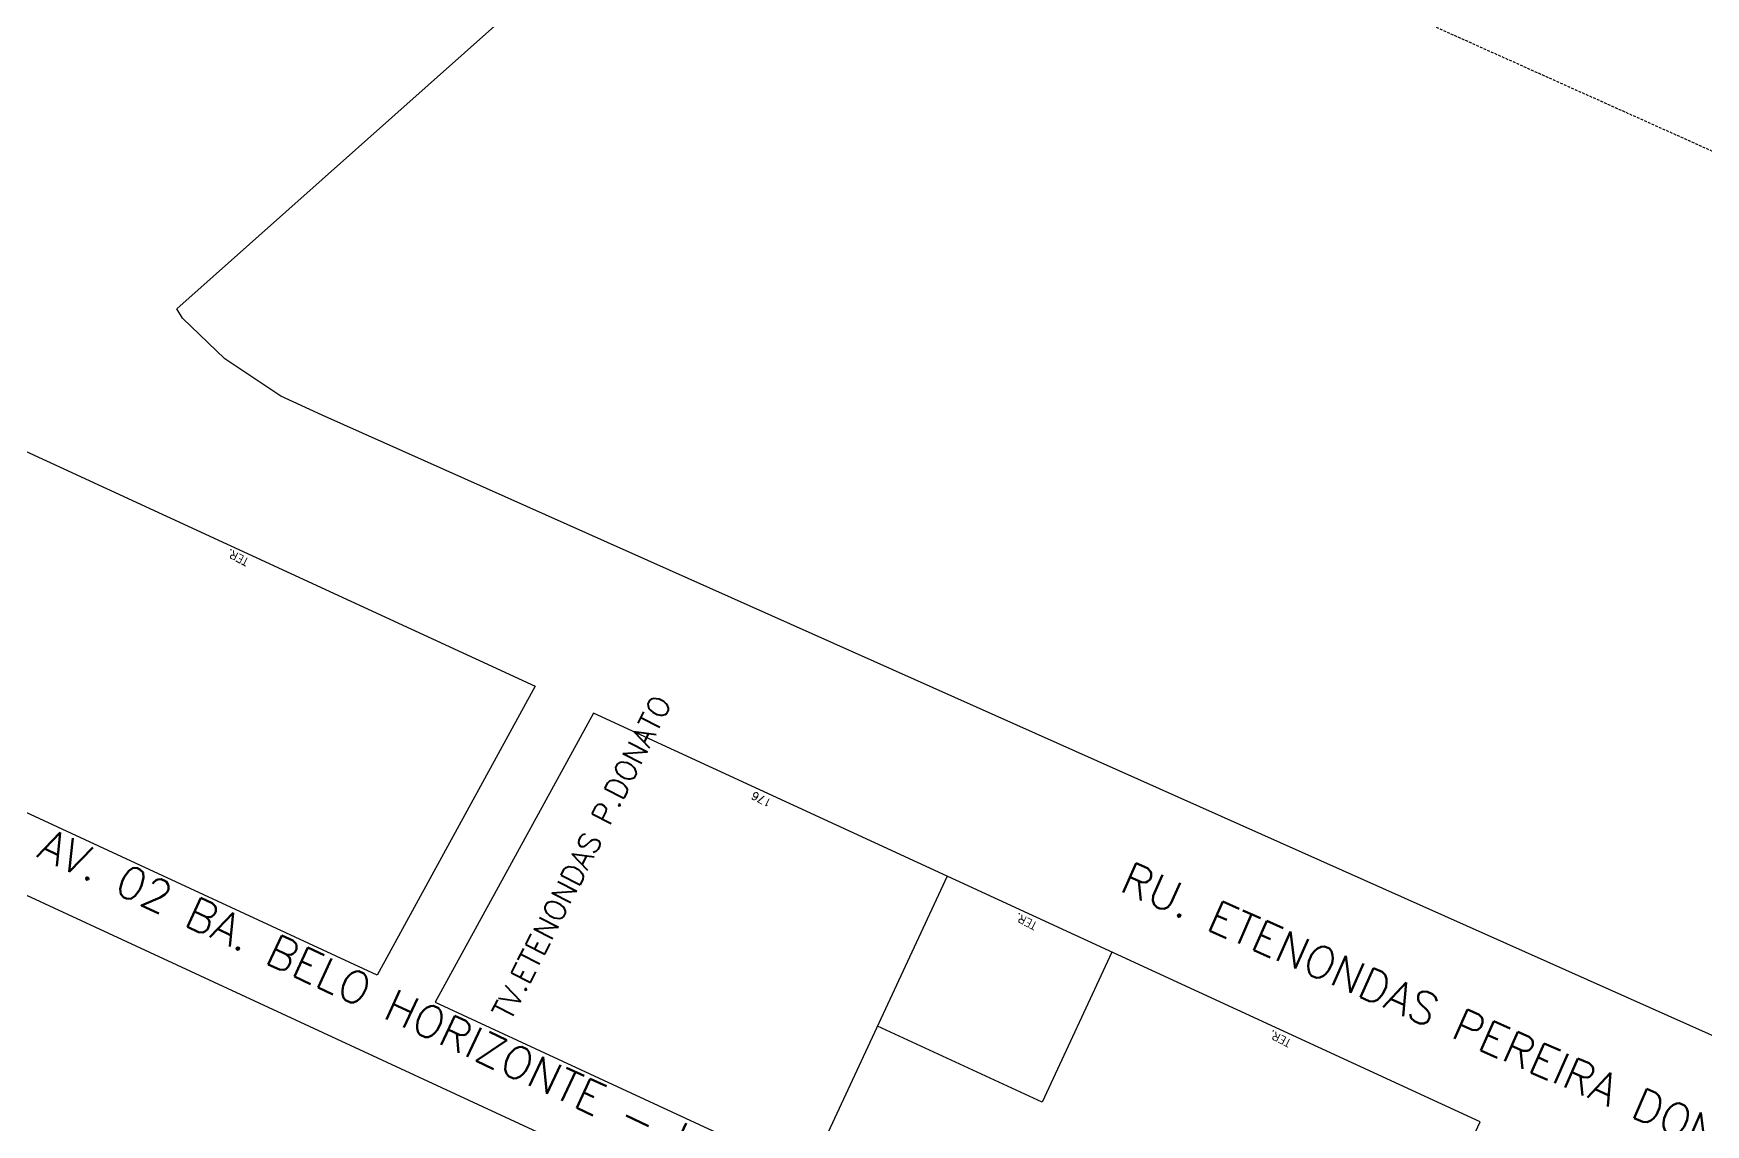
# Model space of a CAD drawing. Extents: x 714896 to 749292, y 8417558 to 8447149.
# Drawn here: x 741978 to 742291.4, y 8428490.9 to 8428695.4 of the extents above; entities that cross this region are included whole.
import ezdxf

# ---------------------------------------------------------------- set-up
doc = ezdxf.new("R2010")
doc.units = 0
doc.header["$MEASUREMENT"] = 0
doc.linetypes.add('DASHED', pattern=[0.75, 0.5, -0.25])
for name, color, linetype in [('LOTE', 7, 'CONTINUOUS'), ('NUM-PORTA', 7, 'CONTINUOUS'), ('QUADRA', 6, 'CONTINUOUS'), ('TEXTO', 7, 'CONTINUOUS'), ('TEXTODERUA', 3, 'CONTINUOUS')]:
    doc.layers.add(name, color=color, linetype=linetype)
doc.styles.add('ROMANS', font='ROMANS.SHX', dxfattribs={"height": 1.5})

msp = doc.modelspace()

# ---------------------------------------------------------------- linework, layer by layer
at = {"layer": 'LOTE', "color": 7, "linetype": 'DASHED'}
msp.add_line((742164.97, 8428730.62, 544.95), (742490.72, 8428584.51, 544.95), dxfattribs=at)
at = {"layer": 'LOTE', "color": 7, "flags": 128}
for points in [[(742149.29, 8428537.45), (742123.26, 8428481.4)], [(742180.17, 8428523.22), (742167.11, 8428495.1)], [(742167.11, 8428495.1), (742136.23, 8428509.33)]]:
    msp.add_lwpolyline(points, dxfattribs=at)
at = {"layer": 'QUADRA', "color": 6}
msp.add_lwpolyline([(742433.85, 8428444.61), (742032.16, 8428623.82), (742024.39, 8428627.39), (742013.89, 8428634.38), (742005.94, 8428642.02), (742004.91, 8428643.78), (742072.42, 8428703.89), (742123.39, 8428749.27), (742176.13, 8428796.23), (742224.21, 8428839.04), (742279.64, 8428888.39), (742325.04, 8428928.81), (742347.56, 8428912.3), (742439.49, 8428844.89), (742462.96, 8428832.09), (742495.87, 8428816.21), (742551.51, 8428791.12), (742578.39, 8428779.26), (742641.14, 8428751.55), (742695.48, 8428727.56), (742737.99, 8428778.46), (742774.26, 8428821.89), (742807.3, 8428780.6), (742866.86, 8428710.87)], dxfattribs=at)
for points in [[(742042.43, 8428518.85), (741907.31, 8428581.45), (741957.11, 8428626.02), (742072.08, 8428573.03), (742042.43, 8428518.85)], [(742083, 8428568), (742053.34, 8428513.79), (742223.07, 8428435.16), (742249.19, 8428491.4), (742083, 8428568)], [(742077.2, 8428368.06), (741939.91, 8428528.26), (741957, 8428543), (742164.79, 8428446.73), (742077.2, 8428368.06)]]:
    msp.add_lwpolyline(points, close=True, dxfattribs=at)

# ---------------------------------------------------------------- texts
at = {"layer": 'NUM-PORTA', "color": 7, "style": 'ROMANS'}
msp.add_text('176', height=1.5, rotation=153.1861, dxfattribs=at).set_placement((742116.53, 8428551.62))
at = {"layer": 'TEXTO', "style": 'ROMANS'}
for p in [(742018.54, 8428596.85), (742166.3, 8428528.62), (742213.92, 8428506.67)]:
    msp.add_text('TER.', height=1.5, rotation=152.2712, dxfattribs=at).set_placement(p)
at = {"layer": 'TEXTODERUA', "style": 'ROMANS'}
for s, height, rotation, p in [('TV.ETENONDAS P.DONATO', 4, 63.0902, (742067.44, 8428510.15)), ('AV. 02 BA. BELO HORIZONTE - LOG. 2890.2', 6, 335.0731, (741978.43, 8428541.16)), ('RU. ETENONDAS PEREIRA DONATO - LOG. 02883.0', 6, 336.1821, (742181.36, 8428534.77))]:
    msp.add_text(s, height=height, rotation=rotation, dxfattribs=at).set_placement(p)

doc.saveas('drawing.dxf')
